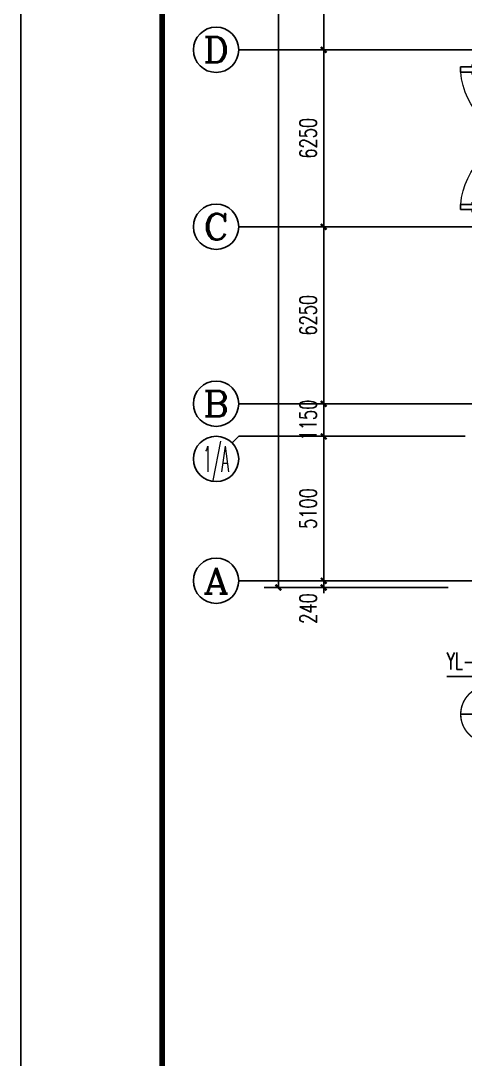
# Model space of a CAD drawing. Extents: x 13158459 to 15902229, y -1299598 to 28366.
# Drawn here: x 13898408 to 13914108, y -306540 to -269868 of the extents above; entities that cross this region are included whole.
import ezdxf
from ezdxf.enums import TextEntityAlignment as Align

# ---------------------------------------------------------------- set-up
doc = ezdxf.new("R2010")
doc.units = 0
doc.header["$LTSCALE"] = 1000
doc.header["$MEASUREMENT"] = 0
doc.linetypes.add('DOTE', pattern=[2.42, 2, -0.2, 0.02, -0.2])
for name, color, linetype in [('AXIS', 3, 'Continuous'), ('AXIS_TEXT', 7, 'Continuous'), ('DIM_消防', 3, 'Continuous'), ('DIM_雨水', 3, 'Continuous'), ('DOTE', 8, 'DOTE'), ('TK', 4, 'Continuous'), ('TWT_TEXT', 7, 'Continuous'), ('WINDOW', 4, 'Continuous')]:
    doc.layers.add(name, color=color, linetype=linetype)
doc.styles.add('_TCH_AXIS', font='COMPLEX', dxfattribs={"bigfont": 'GBCBIG'})
doc.styles.add('_TCH_DIM_T3', font='SIMPLEX', dxfattribs={"width": 0.705882, "bigfont": 'GBCBIG'})
doc.styles.add('_TWT_SERIAL', font='COMPLEX', dxfattribs={"width": 0.8, "height": 3, "bigfont": 'HZTXT'})
doc.styles.add('COMPLEX', font='COMPLEX')
doc.dimstyles.new('_TCH_ARCH&&200', dxfattribs={"dimtxt": 595, "dimasz": 200, "dimexe": 500, "dimexo": 600, "dimgap": 252.5, "dimtad": 1, "dimdec": 0, "dimzin": 0, "dimdsep": 46, "dimtxsty": '_TCH_DIM_T3', "dimblk": 'ARCHTICK', "dimcen": 0.09, "dimclrt": 7, "dimazin": 2, "dimtfac": 1, "dimtdec": 0, "dimtix": 1, "dimtmove": 2, "dimatfit": 3, "dimfxl": 0, "dimtolj": 1, "dimtzin": 0, "dimarcsym": 0})

# ---------------------------------------------------------------- blocks, each defined once
blk = doc.blocks.new('GeYuanFrame_82261577', base_point=(20.09, 4.53))
at = {"layer": 'TK'}
blk.add_lwpolyline([(20.09, 4.53), (20.09, 598.53), (1071.09, 598.53), (1071.09, 4.53)], close=True, dxfattribs=at)
at = {"layer": 'TK', "const_width": 1}
blk.add_lwpolyline([(45.09, 588.53), (1061.09, 588.53), (1061.09, 14.53), (45.09, 14.53)], close=True, dxfattribs=at)
blk = doc.blocks.new('_AXISO')
blk.add_circle((0, 0), 0.5)
at = {"layer": 'AXIS_TEXT', "style": 'COMPLEX', "width": 1.041667}
blk.add_attdef('A', text='', height=0.56, dxfattribs=at).set_placement((-0.25, -0.28), (0.25, -0.28), align=Align.FIT)
blk = doc.blocks.new('_ArchTick')
at = {"color": 0, "linetype": 'ByBlock', "const_width": 0.4}
blk.add_lwpolyline([(-0.5, -0.5), (0.5, 0.5)], dxfattribs=at)
blk = doc.blocks.new('*D148')
at = {"layer": 'AXIS', "color": 0, "lineweight": -2}
for p, q in [((13913508, -239403), (13907008, -239403)), ((13907508, -289883), (13907508, -239403)), ((13913508, -289883), (13907008, -289883))]:
    blk.add_line(p, q, dxfattribs=at)
at = {"layer": 'Defpoints', "color": 0}
for p in [(13907508, -239403), (13914108, -239403), (13914108, -289883)]:
    blk.add_point(p, dxfattribs=at)
at = {"layer": 'AXIS', "color": 0, "lineweight": -2, "xscale": 200, "yscale": 200, "zscale": 200}
for p, rotation in [((13907508, -239403), 90), ((13907508, -289883), 270)]:
    blk.add_blockref('_ArchTick', p, dxfattribs=dict(at, rotation=rotation))
at = {"layer": 'AXIS', "color": 7, "insert": (13906958, -264643), "char_height": 595, "attachment_point": 5, "rotation": 90, "style": '_TCH_DIM_T3'}
blk.add_mtext('\\A1;50480', dxfattribs=at)
blk = doc.blocks.new('*D149')
at = {"layer": 'AXIS', "color": 0, "lineweight": -2}
for p, q in [((13913508, -289643), (13908608, -289643)), ((13909108, -289643), (13909108, -289443)), ((13909108, -289883), (13909108, -289643)), ((13913508, -289883), (13908608, -289883)), ((13909108, -289883), (13909108, -290083))]:
    blk.add_line(p, q, dxfattribs=at)
at = {"layer": 'Defpoints', "color": 0}
for p in [(13909108, -289643), (13914108, -289643), (13914108, -289883)]:
    blk.add_point(p, dxfattribs=at)
at = {"layer": 'AXIS', "color": 0, "lineweight": -2, "xscale": 200, "yscale": 200, "zscale": 200}
for p, rotation in [((13909108, -289643), 270), ((13909108, -289883), 90)]:
    blk.add_blockref('_ArchTick', p, dxfattribs=dict(at, rotation=rotation))
at = {"layer": 'AXIS', "color": 7, "insert": (13908558, -290623), "char_height": 595, "attachment_point": 5, "rotation": 90, "style": '_TCH_DIM_T3'}
blk.add_mtext('\\A1;240', dxfattribs=at)
blk = doc.blocks.new('*D150')
at = {"layer": 'AXIS', "color": 0, "lineweight": -2}
for p, q in [((13913508, -284543), (13908608, -284543)), ((13909108, -289643), (13909108, -284543)), ((13913508, -289643), (13908608, -289643))]:
    blk.add_line(p, q, dxfattribs=at)
at = {"layer": 'Defpoints', "color": 0}
for p in [(13909108, -284543), (13914108, -284543), (13914108, -289643)]:
    blk.add_point(p, dxfattribs=at)
at = {"layer": 'AXIS', "color": 0, "lineweight": -2, "xscale": 200, "yscale": 200, "zscale": 200}
for p, rotation in [((13909108, -284543), 90), ((13909108, -289643), 270)]:
    blk.add_blockref('_ArchTick', p, dxfattribs=dict(at, rotation=rotation))
at = {"layer": 'AXIS', "color": 7, "insert": (13908558, -287093), "char_height": 595, "attachment_point": 5, "rotation": 90, "style": '_TCH_DIM_T3'}
blk.add_mtext('\\A1;5100', dxfattribs=at)
blk = doc.blocks.new('*D151')
at = {"layer": 'AXIS', "color": 0, "lineweight": -2}
for p, q in [((13913508, -283393), (13908608, -283393)), ((13909108, -283393), (13909108, -283193)), ((13909108, -284543), (13909108, -283393)), ((13913508, -284543), (13908608, -284543)), ((13909108, -284543), (13909108, -284743))]:
    blk.add_line(p, q, dxfattribs=at)
at = {"layer": 'Defpoints', "color": 0}
for p in [(13909108, -283393), (13914108, -283393), (13914108, -284543)]:
    blk.add_point(p, dxfattribs=at)
at = {"layer": 'AXIS', "color": 0, "lineweight": -2, "xscale": 200, "yscale": 200, "zscale": 200}
for p, rotation in [((13909108, -283393), 270), ((13909108, -284543), 90)]:
    blk.add_blockref('_ArchTick', p, dxfattribs=dict(at, rotation=rotation))
at = {"layer": 'AXIS', "color": 7, "insert": (13908558, -283968), "char_height": 595, "attachment_point": 5, "rotation": 90, "style": '_TCH_DIM_T3'}
blk.add_mtext('\\A1;1150', dxfattribs=at)
blk = doc.blocks.new('*D152')
at = {"layer": 'AXIS', "color": 0, "lineweight": -2}
for p, q in [((13913508, -277143), (13908608, -277143)), ((13909108, -283393), (13909108, -277143)), ((13913508, -283393), (13908608, -283393))]:
    blk.add_line(p, q, dxfattribs=at)
at = {"layer": 'Defpoints', "color": 0}
for p in [(13909108, -277143), (13914108, -277143), (13914108, -283393)]:
    blk.add_point(p, dxfattribs=at)
at = {"layer": 'AXIS', "color": 0, "lineweight": -2, "xscale": 200, "yscale": 200, "zscale": 200}
for p, rotation in [((13909108, -277143), 90), ((13909108, -283393), 270)]:
    blk.add_blockref('_ArchTick', p, dxfattribs=dict(at, rotation=rotation))
at = {"layer": 'AXIS', "color": 7, "insert": (13908558, -280268), "char_height": 595, "attachment_point": 5, "rotation": 90, "style": '_TCH_DIM_T3'}
blk.add_mtext('\\A1;6250', dxfattribs=at)
blk = doc.blocks.new('*D153')
at = {"layer": 'AXIS', "color": 0, "lineweight": -2}
for p, q in [((13913508, -270893), (13908608, -270893)), ((13909108, -277143), (13909108, -270893)), ((13913508, -277143), (13908608, -277143))]:
    blk.add_line(p, q, dxfattribs=at)
at = {"layer": 'Defpoints', "color": 0}
for p in [(13909108, -270893), (13914108, -270893), (13914108, -277143)]:
    blk.add_point(p, dxfattribs=at)
at = {"layer": 'AXIS', "color": 0, "lineweight": -2, "xscale": 200, "yscale": 200, "zscale": 200}
for p, rotation in [((13909108, -270893), 90), ((13909108, -277143), 270)]:
    blk.add_blockref('_ArchTick', p, dxfattribs=dict(at, rotation=rotation))
at = {"layer": 'AXIS', "color": 7, "insert": (13908558, -274018), "char_height": 595, "attachment_point": 5, "rotation": 90, "style": '_TCH_DIM_T3'}
blk.add_mtext('\\A1;6250', dxfattribs=at)
blk = doc.blocks.new('*D154')
at = {"layer": 'AXIS', "color": 0, "lineweight": -2}
for p, q in [((13913508, -264643), (13908608, -264643)), ((13909108, -270893), (13909108, -264643)), ((13913508, -270893), (13908608, -270893))]:
    blk.add_line(p, q, dxfattribs=at)
at = {"layer": 'Defpoints', "color": 0}
for p in [(13909108, -264643), (13914108, -264643), (13914108, -270893)]:
    blk.add_point(p, dxfattribs=at)
at = {"layer": 'AXIS', "color": 0, "lineweight": -2, "xscale": 200, "yscale": 200, "zscale": 200}
for p, rotation in [((13909108, -264643), 90), ((13909108, -270893), 270)]:
    blk.add_blockref('_ArchTick', p, dxfattribs=dict(at, rotation=rotation))
at = {"layer": 'AXIS', "color": 7, "insert": (13908558, -267768), "char_height": 595, "attachment_point": 5, "rotation": 90, "style": '_TCH_DIM_T3'}
blk.add_mtext('\\A1;6250', dxfattribs=at)
blk = doc.blocks.new('$DorLib2D$00000011')
for p, q in [((-0.4667, 0.4709), (-0.4667, -0.0625)), ((-0.4667, 0.4709), (-0.4333, 0.4709)), ((-0.4333, 0.4709), (-0.4333, 0.0042)), ((0.4333, 0.4709), (0.4333, 0.0042)), ((0.4667, 0.4709), (0.4333, 0.4709)), ((0.4667, 0.4709), (0.4667, -0.0625)), ((-0.4833, 0.3962), (-0.4667, 0.3962)), ((-0.4167, 0.3962), (-0.4333, 0.3962)), ((0.4167, 0.3962), (0.4333, 0.3962)), ((0.4833, 0.3962), (0.4667, 0.3962)), ((-0.4833, 0.2346), (-0.4667, 0.2346)), ((-0.4167, 0.2346), (-0.4333, 0.2346)), ((0.4167, 0.2346), (0.4333, 0.2346)), ((0.4833, 0.2346), (0.4667, 0.2346)), ((-0.5, 0.0042), (-0.4333, 0.0042)), ((-0.5, 0.0042), (-0.5, -0.0625)), ((0.5, 0.0042), (0.4333, 0.0042)), ((0.5, 0.0042), (0.5, -0.0625)), ((-0.5, -0.0625), (-0.4667, -0.0625)), ((0.5, -0.0625), (0.4667, -0.0625))]:
    blk.add_line(p, q)
at = {"lineweight": 13}
for p, q in [((-0.4833, 0.3962), (-0.4833, 0.2346)), ((-0.4167, 0.3962), (-0.4167, 0.2346)), ((0.4167, 0.3962), (0.4167, 0.2346)), ((0.4833, 0.3962), (0.4833, 0.2346))]:
    blk.add_line(p, q, dxfattribs=at)
for centre, start, end in [((-0.4667, 0.0042), 0, 85.90396), ((0.4667, 0.0042), 94.09604, 180)]:
    blk.add_arc(centre, 0.4667, start, end, dxfattribs=at)

msp = doc.modelspace()

# ---------------------------------------------------------------- linework, layer by layer
at = {"layer": 'AXIS'}
for p, q in [((13914108, -270893.1), (13906108, -270893.1)), ((13914108, -277143.1), (13906108, -277143.1)), ((13914108, -283393.1), (13906108, -283393.1)), ((13905873.7, -284777.4), (13906108, -284543.1)), ((13914108, -284543.1), (13906108, -284543.1)), ((13914108, -289643.1), (13906108, -289643.1))]:
    msp.add_line(p, q, dxfattribs=at)
at = {"layer": 'DIM_消防'}
msp.add_line((13915947.8, -294357.8), (13913947.8, -294357.8), dxfattribs=at)
at = {"layer": 'DIM_消防', "const_width": 50}
msp.add_lwpolyline([(13915947.8, -294357.8, 1), (13913947.8, -294357.8, 1)], format="xyb", close=True, dxfattribs=at)
at = {"layer": 'DIM_雨水'}
msp.add_line((13915942.4, -293021.2), (13913454.2, -293021.2), dxfattribs=at)
at = {"layer": 'DOTE'}
for p, q in [((14081908, -270893.1), (13914108, -270893.1)), ((14081908, -277143.1), (13914108, -277143.1)), ((14081908, -283393.1), (13914108, -283393.1)), ((14081908, -289643.1), (13914108, -289643.1))]:
    msp.add_line(p, q, dxfattribs=at)

# ---------------------------------------------------------------- block references
at = {"xscale": 200, "yscale": 200, "zscale": 200}
msp.add_blockref('GeYuanFrame_82261577', (13898408, -324043.1), dxfattribs=at)
at = {"layer": 'AXIS'}
ref = msp.add_blockref('_AXISO', (13905308, -270893.1), dxfattribs=dict(at, xscale=1600, yscale=1600, zscale=1600))
ref.add_attrib('A', 'D', dxfattribs={"layer": 'AXIS_TEXT', "ltscale": 0.5, "height": 905.1, "style": '_TCH_AXIS', "width": 1.235294}).set_placement((13904855.4, -271345.6), (13905760.5, -271345.6), align=Align.FIT)
ref = msp.add_blockref('_AXISO', (13905308, -277143.1), dxfattribs=dict(at, xscale=1600, yscale=1600, zscale=1600))
ref.add_attrib('A', 'C', dxfattribs={"layer": 'AXIS_TEXT', "ltscale": 0.5, "height": 905.1, "style": '_TCH_AXIS', "width": 1.4}).set_placement((13904855.4, -277595.6), (13905760.5, -277595.6), align=Align.FIT)
ref = msp.add_blockref('_AXISO', (13905308, -283393.1), dxfattribs=dict(at, xscale=1600, yscale=1600, zscale=1600))
ref.add_attrib('A', 'B', dxfattribs={"layer": 'AXIS_TEXT', "ltscale": 0.5, "height": 905.1, "style": '_TCH_AXIS', "width": 1.235294}).set_placement((13904855.4, -283845.6), (13905760.5, -283845.6), align=Align.FIT)
ref = msp.add_blockref('_AXISO', (13905308, -285343.1), dxfattribs=dict(at, xscale=1600, yscale=1600, zscale=1600))
ref.add_attrib('A', '1/A', dxfattribs={"layer": 'AXIS_TEXT', "ltscale": 0.5, "height": 905.1, "style": '_TCH_AXIS', "width": 0.381818}).set_placement((13904855.4, -285795.6), (13905760.5, -285795.6), align=Align.FIT)
ref = msp.add_blockref('_AXISO', (13905308, -289643.1), dxfattribs=dict(at, xscale=1600, yscale=1600, zscale=1600))
ref.add_attrib('A', 'A', dxfattribs={"layer": 'AXIS_TEXT', "ltscale": 0.5, "height": 905.1, "style": '_TCH_AXIS', "width": 1.166667}).set_placement((13904855.4, -290095.6), (13905760.5, -290095.6), align=Align.FIT)
at = {"layer": 'WINDOW', "xscale": 5400, "yscale": -5400, "zscale": 5400, "rotation": 270}
msp.add_blockref('$DorLib2D$00000011', (13916488, -274018.1), dxfattribs=at)

# ---------------------------------------------------------------- texts
at = {"layer": 'TWT_TEXT', "style": '_TWT_SERIAL', "width": 0.64}
msp.add_text('YL-A-1', height=600, dxfattribs=at).set_placement((13913454.2, -292781.2))

# ---------------------------------------------------------------- dimensions: what is measured, and where the dimension line sits
at = {"layer": 'AXIS'}
for p1, p2, distance, text, picture, middle in [((13914108, -289883.1), (13914108, -239403.1), 6600, '50480', '*D148', (13906958, -264643.1)), ((13914108, -270893.1), (13914108, -264643.1), 5000, '6250', '*D154', (13908558, -267768.1)), ((13914108, -277143.1), (13914108, -270893.1), 5000, '6250', '*D153', (13908558, -274018.1)), ((13914108, -283393.1), (13914108, -277143.1), 5000, '6250', '*D152', (13908558, -280268.1)), ((13914108, -284543.1), (13914108, -283393.1), 5000, '1150', '*D151', (13908558, -283968.1)), ((13914108, -289643.1), (13914108, -284543.1), 5000, '5100', '*D150', (13908558, -287093.1))]:
    dim = msp.add_aligned_dim(p1=p1, p2=p2, distance=distance, text=text, dimstyle='_TCH_ARCH&&200', dxfattribs=at)
    dim.commit()
    dim.dimension.update_dxf_attribs({"geometry": picture, "text_midpoint": middle})
dim = msp.add_linear_dim(base=(13909108, -289643.1), p1=(13914108, -289883.1), p2=(13914108, -289643.1), angle=90, text='240', dimstyle='_TCH_ARCH&&200', dxfattribs=at)
dim.commit()
dim.dimension.update_dxf_attribs({"geometry": '*D149', "text_midpoint": (13908558, -290623.1), "dimtype": 161})

doc.saveas('drawing.dxf')
